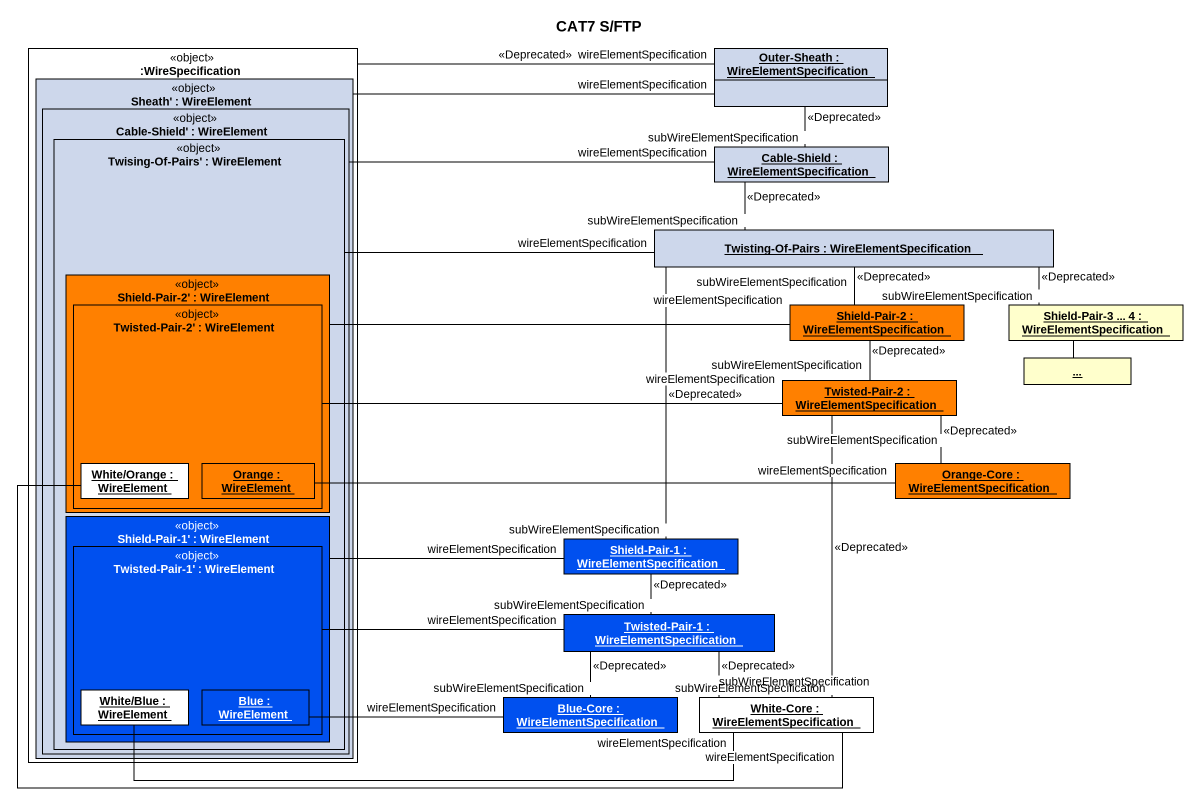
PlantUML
@startuml
title CAT7 S/FTP
hide circle
hide empty members
rectangle ":WireSpecification" as WireSpecification <<object>> {
  rectangle "Sheath' : WireElement" as Sheath <<object>> #CDD7EB {
    rectangle "Cable-Shield' : WireElement" as Cable_Shield <<object>> #CDD7EB {
      rectangle "Twising-Of-Pairs' : WireElement" as Twising_Of_Pairs <<object>> #CDD7EB {
        rectangle "Shield-Pair-2' : WireElement" as Shield_Pair_2 <<object>> #FF8000 {
          rectangle "Twisted-Pair-2' : WireElement" as Twisted_Pair_2 <<object>> #FF8000 {
            object "White/Orange : WireElement" as White_Orange #FFFFFF
            object "Orange : WireElement" as Orange #FF8000
          }
        }
        rectangle "Shield-Pair-1' : WireElement" as Shield_Pair_1 <<object>> #0050EF {
          rectangle "Twisted-Pair-1' : WireElement" as Twisted_Pair_1 <<object>> #0050EF {
            object "White/Blue : WireElement" as White_Blue #FFFFFF
            object "Blue : WireElement" as Blue #0050EF
          }
        }
      }
    }
  }
}
object "Outer-Sheath : WireElementSpecification" as Outer_Sheath #CDD7EB
object "Cable-Shield : WireElementSpecification" as Cable_Shield_2 #CDD7EB
object "Twisting-Of-Pairs : WireElementSpecification" as Twisting_Of_Pairs #CDD7EB
object "Shield-Pair-2 : WireElementSpecification" as Shield_Pair_2_2 #FF8000
object "Shield-Pair-3 ... 4 : WireElementSpecification" as Shield_Pair_3_4
object "Twisted-Pair-2 : WireElementSpecification" as Twisted_Pair_2_2 #FF8000
object "..." as object1
object "Orange-Core : WireElementSpecification" as Orange_Core #FF8000
object "Shield-Pair-1 : WireElementSpecification" as Shield_Pair_1_2 #0050EF
object "Twisted-Pair-1 : WireElementSpecification" as Twisted_Pair_1_2 #0050EF
object "Blue-Core : WireElementSpecification" as Blue_Core #0050EF
object "White-Core : WireElementSpecification" as White_Core #FFFFFF
WireSpecification -right- Outer_Sheath : wireElementSpecification\n<<Deprecated>>
Outer_Sheath -- Cable_Shield_2 : <<Deprecated>>\nsubWireElementSpecification
Sheath -right- Outer_Sheath : wireElementSpecification
Cable_Shield -right- Cable_Shield_2 : wireElementSpecification
Twising_Of_Pairs -right- Twisting_Of_Pairs : wireElementSpecification
Cable_Shield_2 -- Twisting_Of_Pairs : <<Deprecated>>\nsubWireElementSpecification
Twisting_Of_Pairs -- Shield_Pair_2_2 : <<Deprecated>>\nsubWireElementSpecification
Twisting_Of_Pairs -right- Shield_Pair_3_4 : <<Deprecated>>\nsubWireElementSpecification
Twisting_Of_Pairs -- Shield_Pair_1_2 : <<Deprecated>>\nsubWireElementSpecification
Shield_Pair_2 -right- Shield_Pair_2_2 : wireElementSpecification
Twisted_Pair_2 -right- Twisted_Pair_2_2 : wireElementSpecification
Shield_Pair_2_2 -- Twisted_Pair_2_2 : <<Deprecated>>\nsubWireElementSpecification
Shield_Pair_3_4 -- object1
Twisted_Pair_2_2 -- Orange_Core : <<Deprecated>>\nsubWireElementSpecification
Twisted_Pair_2_2 -- White_Core : <<Deprecated>>\nsubWireElementSpecification
White_Orange -right- White_Core : wireElementSpecification
Orange -right- Orange_Core : wireElementSpecification
Shield_Pair_1 -right- Shield_Pair_1_2 : wireElementSpecification
Shield_Pair_1_2 -- Twisted_Pair_1_2 : <<Deprecated>>\nsubWireElementSpecification
Twisted_Pair_1 -right- Twisted_Pair_1_2 : wireElementSpecification
Twisted_Pair_1_2 -- Blue_Core : <<Deprecated>>\nsubWireElementSpecification
Twisted_Pair_1_2 -- White_Core : <<Deprecated>>\nsubWireElementSpecification
White_Blue -right- White_Core : wireElementSpecification
Blue -right- Blue_Core : wireElementSpecification
@enduml
